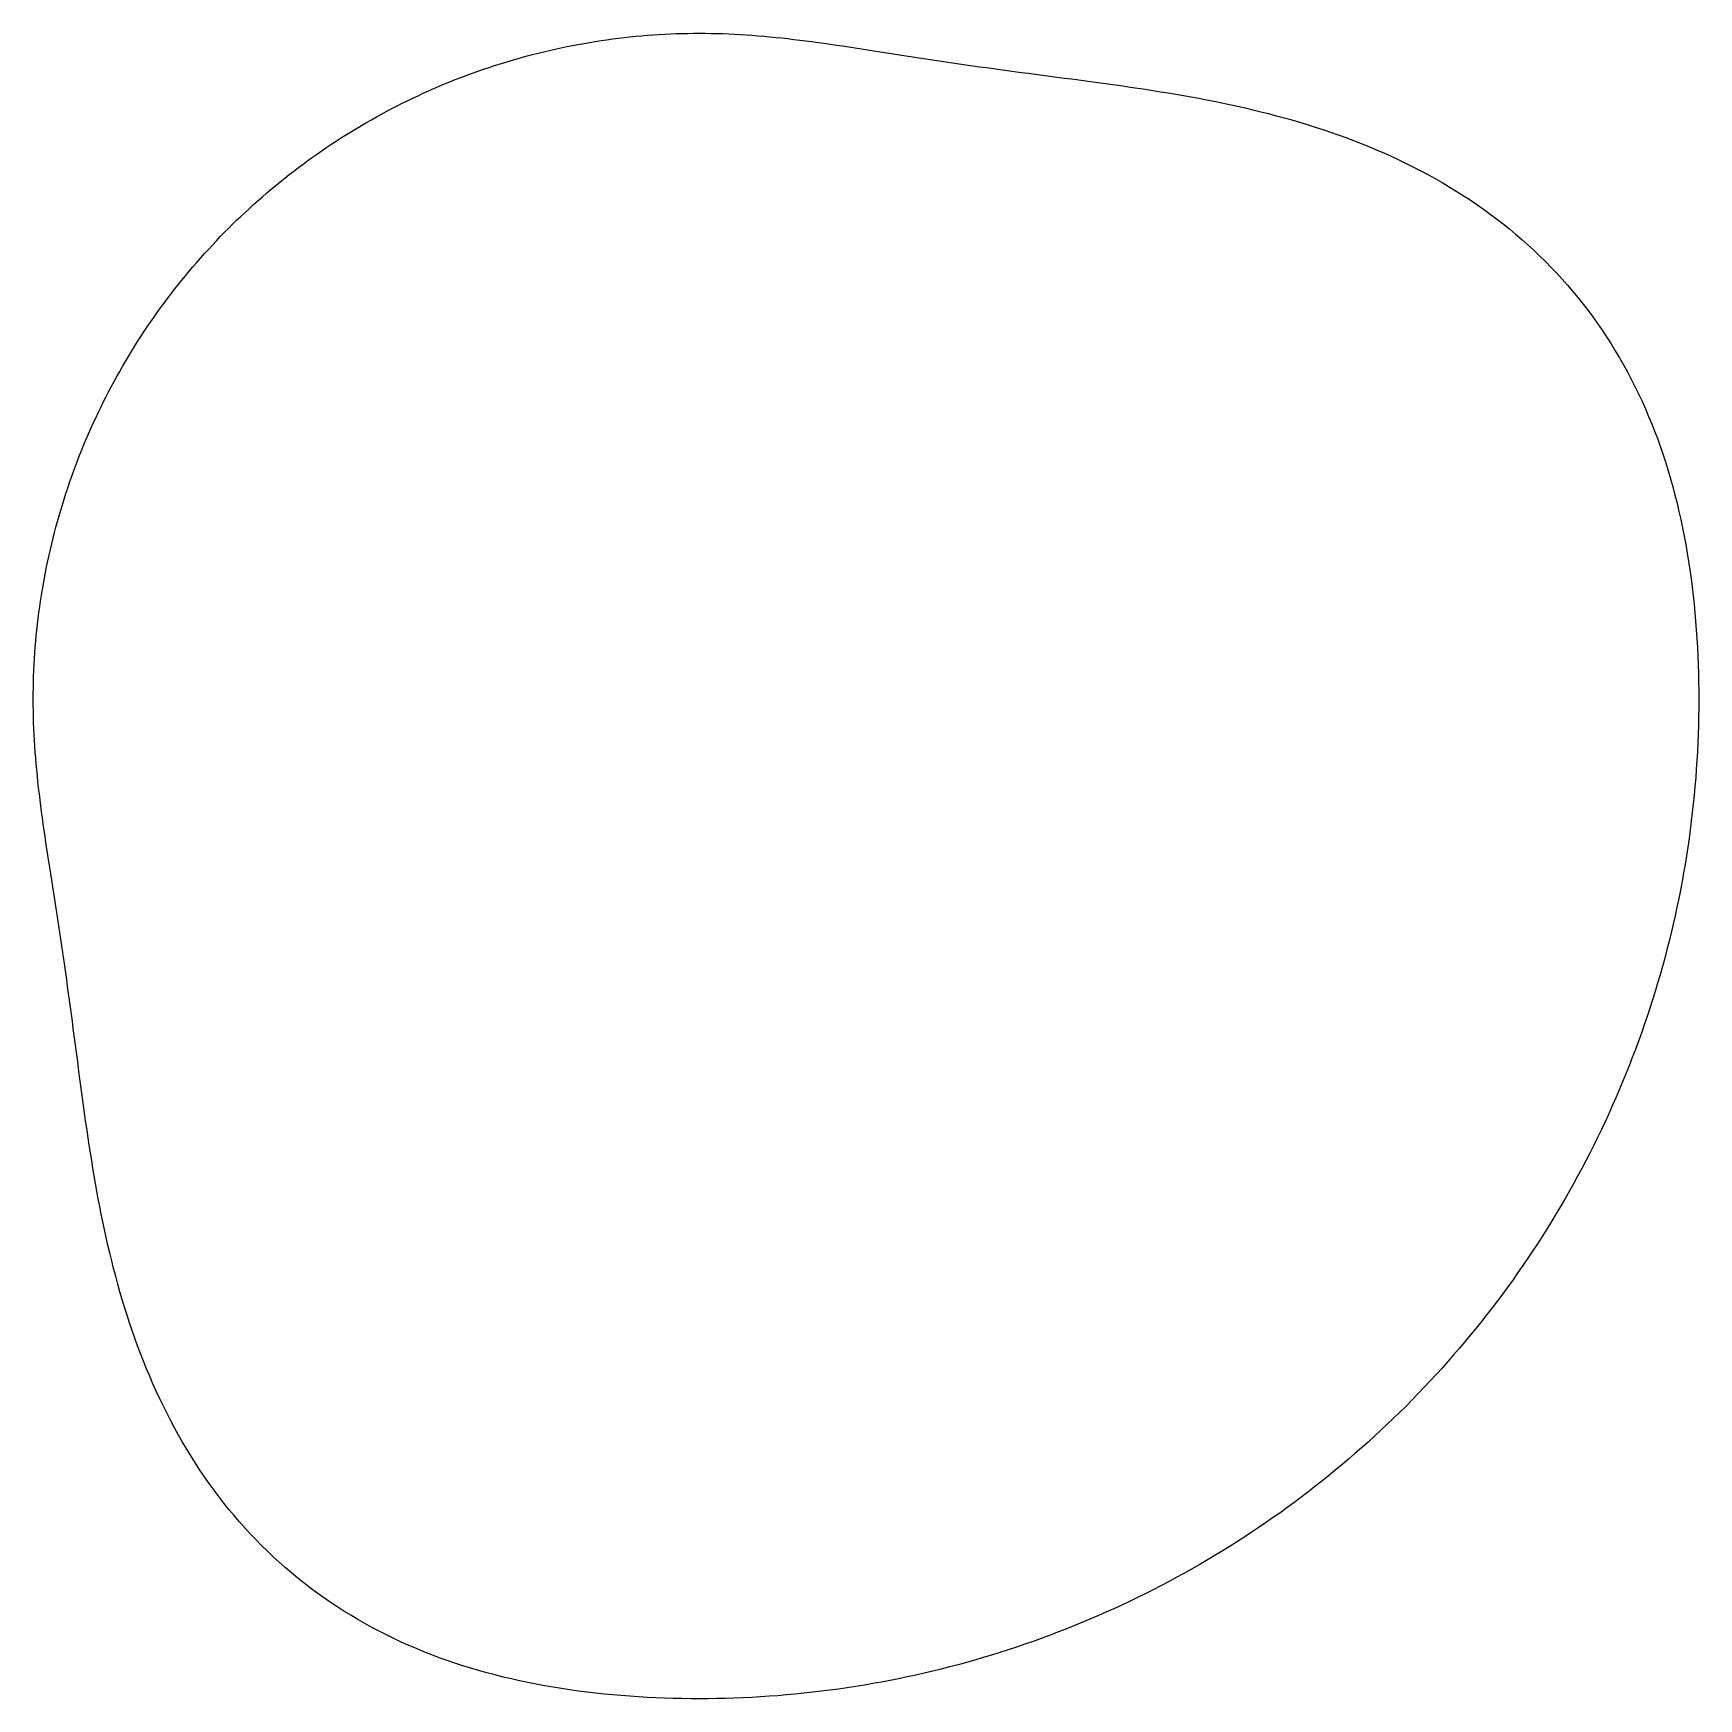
# Model space of a CAD drawing. Header units: millimetres. Extents: x -40 to 60, y -60 to 40.
import ezdxf

# ---------------------------------------------------------------- set-up
doc = ezdxf.new("R2010")
doc.units = ezdxf.units.MM
doc.layers.add('MOONCAM', color=7, linetype='CONTINUOUS')

msp = doc.modelspace()

# ---------------------------------------------------------------- linework, layer by layer
at = {"layer": 'MOONCAM'}
msp.add_lwpolyline([(0, 40), (0.35, 40), (0.7, 39.99), (1.05, 39.99), (1.4, 39.98), (1.75, 39.96), (2.1, 39.95), (2.45, 39.93), (2.8, 39.9), (3.16, 39.88), (3.51, 39.85), (3.87, 39.82), (4.22, 39.79), (4.58, 39.75), (4.94, 39.72), (5.3, 39.68), (5.66, 39.63), (6.02, 39.59), (6.38, 39.54), (6.75, 39.5), (7.11, 39.45), (7.48, 39.4), (7.85, 39.34), (8.22, 39.29), (8.59, 39.24), (8.97, 39.18), (9.34, 39.12), (9.72, 39.07), (10.1, 39.01), (10.48, 38.95), (10.86, 38.89), (11.25, 38.83), (11.63, 38.77), (12.02, 38.71), (12.41, 38.65), (12.8, 38.59), (13.2, 38.53), (13.59, 38.47), (13.99, 38.41), (14.39, 38.35), (14.79, 38.29), (15.19, 38.23), (15.6, 38.17), (16, 38.11), (16.41, 38.05), (16.82, 37.99), (17.23, 37.94), (17.65, 37.88), (18.06, 37.82), (18.48, 37.76), (18.9, 37.71), (19.32, 37.65), (19.75, 37.6), (20.17, 37.54), (20.6, 37.48), (21.03, 37.43), (21.46, 37.37), (21.89, 37.31), (22.33, 37.26), (22.77, 37.2), (23.2, 37.14), (23.64, 37.08), (24.09, 37.02), (24.53, 36.96), (24.98, 36.9), (25.42, 36.84), (25.87, 36.77), (26.32, 36.7), (26.77, 36.64), (27.23, 36.57), (27.68, 36.49), (28.14, 36.42), (28.6, 36.34), (29.06, 36.26), (29.52, 36.18), (29.98, 36.1), (30.44, 36.01), (30.9, 35.92), (31.37, 35.82), (31.83, 35.72), (32.3, 35.62), (32.77, 35.52), (33.23, 35.41), (33.7, 35.29), (34.17, 35.18), (34.63, 35.05), (35.1, 34.93), (35.57, 34.8), (36.04, 34.66), (36.5, 34.52), (36.97, 34.37), (37.43, 34.22), (37.89, 34.07), (38.36, 33.9), (38.82, 33.74), (39.28, 33.56), (39.73, 33.39), (40.19, 33.2), (40.64, 33.01), (41.09, 32.82), (41.54, 32.62), (41.99, 32.41), (42.43, 32.19), (42.87, 31.97), (43.31, 31.75), (43.74, 31.52), (44.18, 31.28), (44.6, 31.04), (45.02, 30.78), (45.44, 30.53), (45.86, 30.27), (46.27, 30), (46.67, 29.72), (47.08, 29.44), (47.47, 29.15), (47.86, 28.86), (48.25, 28.56), (48.63, 28.25), (49.01, 27.94), (49.38, 27.62), (49.74, 27.3), (50.1, 26.97), (50.45, 26.63), (50.8, 26.29), (51.14, 25.94), (51.48, 25.59), (51.81, 25.23), (52.13, 24.87), (52.45, 24.5), (52.76, 24.12), (53.06, 23.74), (53.36, 23.36), (53.65, 22.97), (53.93, 22.57), (54.21, 22.17), (54.47, 21.77), (54.74, 21.35), (54.99, 20.94), (55.24, 20.52), (55.49, 20.1), (55.72, 19.67), (55.95, 19.23), (56.17, 18.8), (56.39, 18.35), (56.6, 17.91), (56.8, 17.46), (56.99, 17), (57.18, 16.55), (57.36, 16.08), (57.54, 15.62), (57.7, 15.15), (57.86, 14.68), (58.02, 14.2), (58.17, 13.73), (58.31, 13.25), (58.44, 12.76), (58.57, 12.27), (58.7, 11.78), (58.81, 11.29), (58.92, 10.8), (59.03, 10.3), (59.13, 9.8), (59.22, 9.3), (59.31, 8.79), (59.39, 8.29), (59.47, 7.78), (59.54, 7.27), (59.6, 6.76), (59.66, 6.24), (59.72, 5.73), (59.77, 5.21), (59.81, 4.7), (59.85, 4.18), (59.89, 3.66), (59.92, 3.14), (59.94, 2.61), (59.96, 2.09), (59.98, 1.57), (59.99, 1.05), (60, 0.52), (60, 0), (60, -0.52), (59.99, -1.05), (59.98, -1.57), (59.96, -2.09), (59.94, -2.62), (59.92, -3.14), (59.89, -3.66), (59.85, -4.19), (59.82, -4.71), (59.77, -5.23), (59.72, -5.75), (59.67, -6.27), (59.61, -6.79), (59.55, -7.31), (59.49, -7.83), (59.42, -8.35), (59.34, -8.87), (59.26, -9.39), (59.18, -9.9), (59.09, -10.42), (59, -10.93), (58.9, -11.45), (58.8, -11.96), (58.69, -12.47), (58.58, -12.99), (58.46, -13.5), (58.34, -14.01), (58.22, -14.52), (58.09, -15.02), (57.96, -15.53), (57.82, -16.03), (57.68, -16.54), (57.53, -17.04), (57.38, -17.54), (57.22, -18.04), (57.06, -18.54), (56.9, -19.04), (56.73, -19.53), (56.56, -20.03), (56.38, -20.52), (56.2, -21.01), (56.01, -21.5), (55.83, -21.99), (55.63, -22.48), (55.43, -22.96), (55.23, -23.44), (55.02, -23.92), (54.81, -24.4), (54.6, -24.88), (54.38, -25.36), (54.16, -25.83), (53.93, -26.3), (53.7, -26.77), (53.46, -27.24), (53.22, -27.7), (52.98, -28.17), (52.73, -28.63), (52.48, -29.09), (52.22, -29.55), (51.96, -30), (51.7, -30.45), (51.43, -30.9), (51.16, -31.35), (50.88, -31.8), (50.6, -32.24), (50.32, -32.68), (50.03, -33.12), (49.74, -33.55), (49.45, -33.98), (49.15, -34.41), (48.85, -34.84), (48.54, -35.27), (48.23, -35.69), (47.92, -36.11), (47.6, -36.53), (47.28, -36.94), (46.96, -37.35), (46.63, -37.76), (46.3, -38.16), (45.96, -38.57), (45.62, -38.97), (45.28, -39.36), (44.94, -39.76), (44.59, -40.15), (44.24, -40.54), (43.88, -40.92), (43.52, -41.3), (43.16, -41.68), (42.8, -42.05), (42.43, -42.43), (42.05, -42.8), (41.68, -43.16), (41.3, -43.52), (40.92, -43.88), (40.54, -44.24), (40.15, -44.59), (39.76, -44.94), (39.36, -45.28), (38.97, -45.62), (38.57, -45.96), (38.16, -46.3), (37.76, -46.63), (37.35, -46.96), (36.94, -47.28), (36.53, -47.6), (36.11, -47.92), (35.69, -48.23), (35.27, -48.54), (34.84, -48.85), (34.41, -49.15), (33.98, -49.45), (33.55, -49.74), (33.12, -50.03), (32.68, -50.32), (32.24, -50.6), (31.8, -50.88), (31.35, -51.16), (30.9, -51.43), (30.45, -51.7), (30, -51.96), (29.55, -52.22), (29.09, -52.48), (28.63, -52.73), (28.17, -52.98), (27.7, -53.22), (27.24, -53.46), (26.77, -53.7), (26.3, -53.93), (25.83, -54.16), (25.36, -54.38), (24.88, -54.6), (24.4, -54.81), (23.92, -55.02), (23.44, -55.23), (22.96, -55.43), (22.48, -55.63), (21.99, -55.83), (21.5, -56.01), (21.01, -56.2), (20.52, -56.38), (20.03, -56.56), (19.53, -56.73), (19.04, -56.9), (18.54, -57.06), (18.04, -57.22), (17.54, -57.38), (17.04, -57.53), (16.54, -57.68), (16.03, -57.82), (15.53, -57.96), (15.02, -58.09), (14.52, -58.22), (14.01, -58.34), (13.5, -58.46), (12.99, -58.58), (12.47, -58.69), (11.96, -58.8), (11.45, -58.9), (10.93, -59), (10.42, -59.09), (9.9, -59.18), (9.39, -59.26), (8.87, -59.34), (8.35, -59.42), (7.83, -59.49), (7.31, -59.55), (6.79, -59.61), (6.27, -59.67), (5.75, -59.72), (5.23, -59.77), (4.71, -59.82), (4.19, -59.85), (3.66, -59.89), (3.14, -59.92), (2.62, -59.94), (2.09, -59.96), (1.57, -59.98), (1.05, -59.99), (0.52, -60), (0, -60), (-0.52, -60), (-1.05, -59.99), (-1.57, -59.98), (-2.09, -59.96), (-2.61, -59.94), (-3.14, -59.92), (-3.66, -59.89), (-4.18, -59.85), (-4.7, -59.81), (-5.21, -59.77), (-5.73, -59.72), (-6.24, -59.66), (-6.76, -59.6), (-7.27, -59.54), (-7.78, -59.47), (-8.29, -59.39), (-8.79, -59.31), (-9.3, -59.22), (-9.8, -59.13), (-10.3, -59.03), (-10.8, -58.92), (-11.29, -58.81), (-11.78, -58.7), (-12.27, -58.57), (-12.76, -58.44), (-13.25, -58.31), (-13.73, -58.17), (-14.2, -58.02), (-14.68, -57.86), (-15.15, -57.7), (-15.62, -57.54), (-16.08, -57.36), (-16.55, -57.18), (-17, -56.99), (-17.46, -56.8), (-17.91, -56.6), (-18.35, -56.39), (-18.8, -56.17), (-19.23, -55.95), (-19.67, -55.72), (-20.1, -55.49), (-20.52, -55.24), (-20.94, -54.99), (-21.35, -54.74), (-21.77, -54.47), (-22.17, -54.21), (-22.57, -53.93), (-22.97, -53.65), (-23.36, -53.36), (-23.74, -53.06), (-24.12, -52.76), (-24.5, -52.45), (-24.87, -52.13), (-25.23, -51.81), (-25.59, -51.48), (-25.94, -51.14), (-26.29, -50.8), (-26.63, -50.45), (-26.97, -50.1), (-27.3, -49.74), (-27.62, -49.38), (-27.94, -49.01), (-28.25, -48.63), (-28.56, -48.25), (-28.86, -47.86), (-29.15, -47.47), (-29.44, -47.08), (-29.72, -46.67), (-30, -46.27), (-30.27, -45.86), (-30.53, -45.44), (-30.78, -45.02), (-31.04, -44.6), (-31.28, -44.18), (-31.52, -43.74), (-31.75, -43.31), (-31.97, -42.87), (-32.19, -42.43), (-32.41, -41.99), (-32.62, -41.54), (-32.82, -41.09), (-33.01, -40.64), (-33.2, -40.19), (-33.39, -39.73), (-33.56, -39.28), (-33.74, -38.82), (-33.9, -38.36), (-34.07, -37.89), (-34.22, -37.43), (-34.37, -36.97), (-34.52, -36.5), (-34.66, -36.04), (-34.8, -35.57), (-34.93, -35.1), (-35.05, -34.63), (-35.18, -34.17), (-35.29, -33.7), (-35.41, -33.23), (-35.52, -32.77), (-35.62, -32.3), (-35.72, -31.83), (-35.82, -31.37), (-35.92, -30.9), (-36.01, -30.44), (-36.1, -29.98), (-36.18, -29.52), (-36.26, -29.06), (-36.34, -28.6), (-36.42, -28.14), (-36.49, -27.68), (-36.57, -27.23), (-36.64, -26.77), (-36.7, -26.32), (-36.77, -25.87), (-36.84, -25.42), (-36.9, -24.98), (-36.96, -24.53), (-37.02, -24.09), (-37.08, -23.64), (-37.14, -23.2), (-37.2, -22.77), (-37.26, -22.33), (-37.31, -21.89), (-37.37, -21.46), (-37.43, -21.03), (-37.48, -20.6), (-37.54, -20.17), (-37.6, -19.75), (-37.65, -19.32), (-37.71, -18.9), (-37.76, -18.48), (-37.82, -18.06), (-37.88, -17.65), (-37.94, -17.23), (-37.99, -16.82), (-38.05, -16.41), (-38.11, -16), (-38.17, -15.6), (-38.23, -15.19), (-38.29, -14.79), (-38.35, -14.39), (-38.41, -13.99), (-38.47, -13.59), (-38.53, -13.2), (-38.59, -12.8), (-38.65, -12.41), (-38.71, -12.02), (-38.77, -11.63), (-38.83, -11.25), (-38.89, -10.86), (-38.95, -10.48), (-39.01, -10.1), (-39.07, -9.72), (-39.12, -9.34), (-39.18, -8.97), (-39.24, -8.59), (-39.29, -8.22), (-39.34, -7.85), (-39.4, -7.48), (-39.45, -7.11), (-39.5, -6.75), (-39.54, -6.38), (-39.59, -6.02), (-39.63, -5.66), (-39.68, -5.3), (-39.72, -4.94), (-39.75, -4.58), (-39.79, -4.22), (-39.82, -3.87), (-39.85, -3.51), (-39.88, -3.16), (-39.9, -2.8), (-39.93, -2.45), (-39.95, -2.1), (-39.96, -1.75), (-39.98, -1.4), (-39.99, -1.05), (-39.99, -0.7), (-40, -0.35), (-40, 0), (-40, 0.35), (-39.99, 0.7), (-39.99, 1.05), (-39.98, 1.4), (-39.96, 1.74), (-39.95, 2.09), (-39.93, 2.44), (-39.9, 2.79), (-39.88, 3.14), (-39.85, 3.49), (-39.82, 3.83), (-39.78, 4.18), (-39.74, 4.53), (-39.7, 4.87), (-39.66, 5.22), (-39.61, 5.57), (-39.56, 5.91), (-39.51, 6.26), (-39.45, 6.6), (-39.39, 6.95), (-39.33, 7.29), (-39.27, 7.63), (-39.2, 7.97), (-39.13, 8.32), (-39.05, 8.66), (-38.97, 9), (-38.89, 9.34), (-38.81, 9.68), (-38.73, 10.02), (-38.64, 10.35), (-38.55, 10.69), (-38.45, 11.03), (-38.35, 11.36), (-38.25, 11.69), (-38.15, 12.03), (-38.04, 12.36), (-37.93, 12.69), (-37.82, 13.02), (-37.71, 13.35), (-37.59, 13.68), (-37.47, 14.01), (-37.34, 14.33), (-37.22, 14.66), (-37.09, 14.98), (-36.96, 15.31), (-36.82, 15.63), (-36.68, 15.95), (-36.54, 16.27), (-36.4, 16.59), (-36.25, 16.9), (-36.1, 17.22), (-35.95, 17.53), (-35.8, 17.85), (-35.64, 18.16), (-35.48, 18.47), (-35.32, 18.78), (-35.15, 19.09), (-34.98, 19.39), (-34.81, 19.7), (-34.64, 20), (-34.47, 20.3), (-34.29, 20.6), (-34.11, 20.9), (-33.92, 21.2), (-33.74, 21.49), (-33.55, 21.79), (-33.36, 22.08), (-33.16, 22.37), (-32.97, 22.66), (-32.77, 22.94), (-32.56, 23.23), (-32.36, 23.51), (-32.15, 23.79), (-31.95, 24.07), (-31.73, 24.35), (-31.52, 24.63), (-31.3, 24.9), (-31.09, 25.17), (-30.86, 25.44), (-30.64, 25.71), (-30.42, 25.98), (-30.19, 26.24), (-29.96, 26.5), (-29.73, 26.77), (-29.49, 27.02), (-29.25, 27.28), (-29.01, 27.53), (-28.77, 27.79), (-28.53, 28.04), (-28.28, 28.28), (-28.04, 28.53), (-27.79, 28.77), (-27.53, 29.01), (-27.28, 29.25), (-27.02, 29.49), (-26.77, 29.73), (-26.5, 29.96), (-26.24, 30.19), (-25.98, 30.42), (-25.71, 30.64), (-25.44, 30.86), (-25.17, 31.09), (-24.9, 31.3), (-24.63, 31.52), (-24.35, 31.73), (-24.07, 31.95), (-23.79, 32.15), (-23.51, 32.36), (-23.23, 32.56), (-22.94, 32.77), (-22.66, 32.97), (-22.37, 33.16), (-22.08, 33.36), (-21.79, 33.55), (-21.49, 33.74), (-21.2, 33.92), (-20.9, 34.11), (-20.6, 34.29), (-20.3, 34.47), (-20, 34.64), (-19.7, 34.81), (-19.39, 34.98), (-19.09, 35.15), (-18.78, 35.32), (-18.47, 35.48), (-18.16, 35.64), (-17.85, 35.8), (-17.53, 35.95), (-17.22, 36.1), (-16.9, 36.25), (-16.59, 36.4), (-16.27, 36.54), (-15.95, 36.68), (-15.63, 36.82), (-15.31, 36.96), (-14.98, 37.09), (-14.66, 37.22), (-14.33, 37.34), (-14.01, 37.47), (-13.68, 37.59), (-13.35, 37.71), (-13.02, 37.82), (-12.69, 37.93), (-12.36, 38.04), (-12.03, 38.15), (-11.69, 38.25), (-11.36, 38.35), (-11.03, 38.45), (-10.69, 38.55), (-10.35, 38.64), (-10.02, 38.73), (-9.68, 38.81), (-9.34, 38.89), (-9, 38.97), (-8.66, 39.05), (-8.32, 39.13), (-7.97, 39.2), (-7.63, 39.27), (-7.29, 39.33), (-6.95, 39.39), (-6.6, 39.45), (-6.26, 39.51), (-5.91, 39.56), (-5.57, 39.61), (-5.22, 39.66), (-4.87, 39.7), (-4.53, 39.74), (-4.18, 39.78), (-3.83, 39.82), (-3.49, 39.85), (-3.14, 39.88), (-2.79, 39.9), (-2.44, 39.93), (-2.09, 39.95), (-1.74, 39.96), (-1.4, 39.98), (-1.05, 39.99), (-0.7, 39.99), (-0.35, 40)], close=True, dxfattribs=at)

doc.saveas('drawing.dxf')
